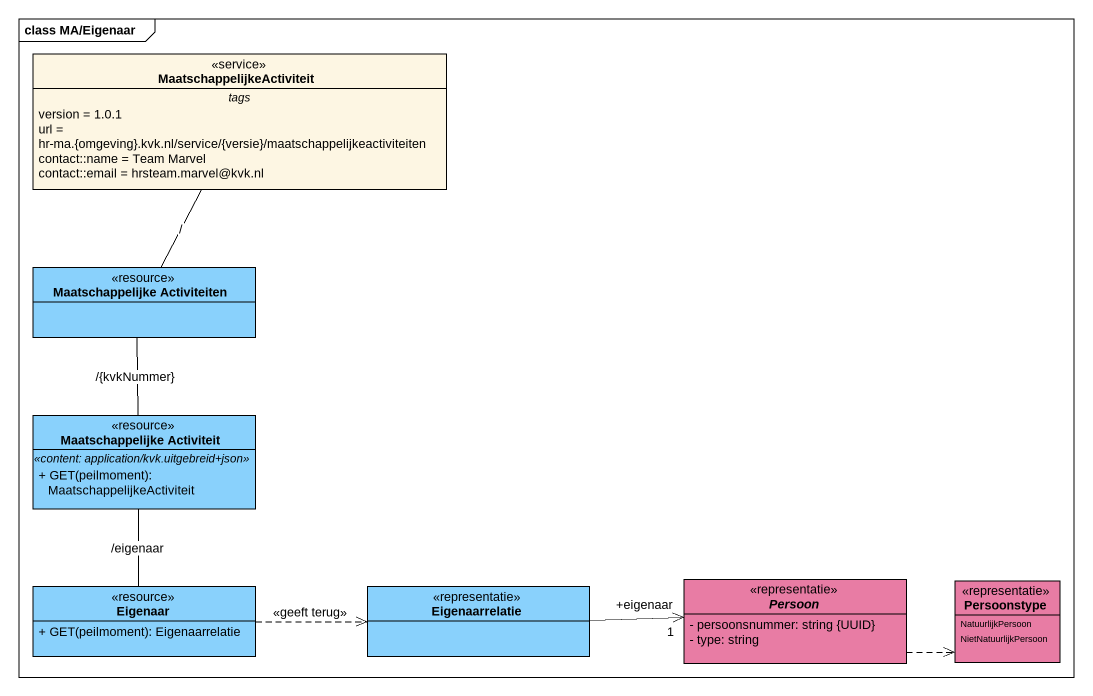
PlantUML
@startuml
mainframe class MA/Eigenaar
hide circle
hide empty members
skinparam classAttributeIconSize 0
class MaatschappelijkeActiviteit <<service>> {
  -- tags --
  version = 1.0.1
  url = hr-ma.{omgeving}.kvk.nl/service/{versie}/maatschappelijkeactiviteiten
  contact::name = Team Marvel
  contact::email = hrsteam.marvel@kvk.nl
}
class "Maatschappelijke Activiteiten" as Maatschappelijke <<resource>> #89D1FC
class "Maatschappelijke Activiteit" as Maatschappelijke_Activiteit <<resource>> #89D1FC {
  .. <<content: application/kvk.uitgebreid+json>> ..
  + GET(peilmoment): MaatschappelijkeActiviteit
}
abstract class Persoon <<representatie>> #E87CA4 {
  - persoonsnummer: string {UUID}
  - type: string
}
enum Persoonstype <<representatie>> #E87CA4 {
  NatuurlijkPersoon
  NietNatuurlijkPersoon
}
class Eigenaar <<resource>> #89D1FC {
  + GET(peilmoment): Eigenaarrelatie
}
class Eigenaarrelatie <<representatie>> #89D1FC
MaatschappelijkeActiviteit -- Maatschappelijke : /
Maatschappelijke -- Maatschappelijke_Activiteit : /{kvkNummer}
Maatschappelijke_Activiteit -- Eigenaar : /eigenaar
Persoon .right.> Persoonstype
Eigenaar .right.> Eigenaarrelatie : <<geeft terug>>
Eigenaarrelatie -right-> "+eigenaar\n1" Persoon
@enduml
